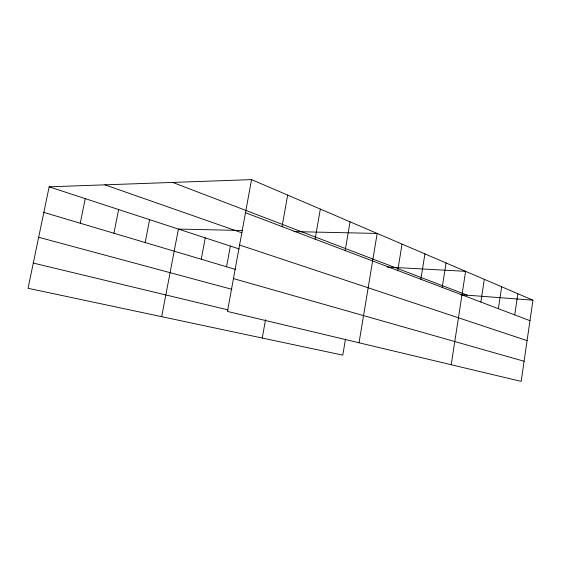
<?xml version="1.0" encoding="UTF-8"?>
<svg xmlns="http://www.w3.org/2000/svg" width="561" height="561" viewBox="0 0 561 561"><rect width="100%" height="100%" fill="white"/><g stroke="black" fill="none" stroke-linecap="round" stroke-linejoin="round"><path stroke-width="0.84" d="M251.545 179.611L532.95 300.184L521.162 381.389L227.45 311.439L251.545 179.611L49.158 186.827L28.05 288.291L342.785 355.148L345.485 339.019M514.725 314.889L517.845 293.705M498.392 308.697L501.66 286.776M480.854 302.042L484.297 279.336M451.212 364.727L465.602 271.328L387.041 267.036M442.222 287.379L446.044 262.948M420.876 279.28L424.922 253.895M397.749 270.507L402.048 244.091M359.04 342.778L377.174 233.439L293.845 231.609M345.176 250.557L350.05 221.819M315.121 239.154L320.338 209.085M282.057 226.602L287.66 195.088M262.253 338.045L265.507 319.77M226.56 266.763L230.368 246.069M201.259 259.231L205.263 237.864M161.687 316.677L178.405 229.077L242.604 230.487M145.145 242.534L149.598 219.66M113.925 233.243L118.63 209.541M80.251 223.222L85.251 198.622M460.357 294.658L532.95 300.184M33.295 263.081L228.152 309.924M38.66 237.275L231.917 289.329M233.453 278.6L524.086 361.256M43.842 212.388L235.55 269.441M49.158 186.827L239.288 248.986M239.589 245.038L527.081 340.611M104.907 184.835L242.036 232.857M245.494 212.731L529.977 320.682M172.711 182.423L467.257 295.177"/></g></svg>
